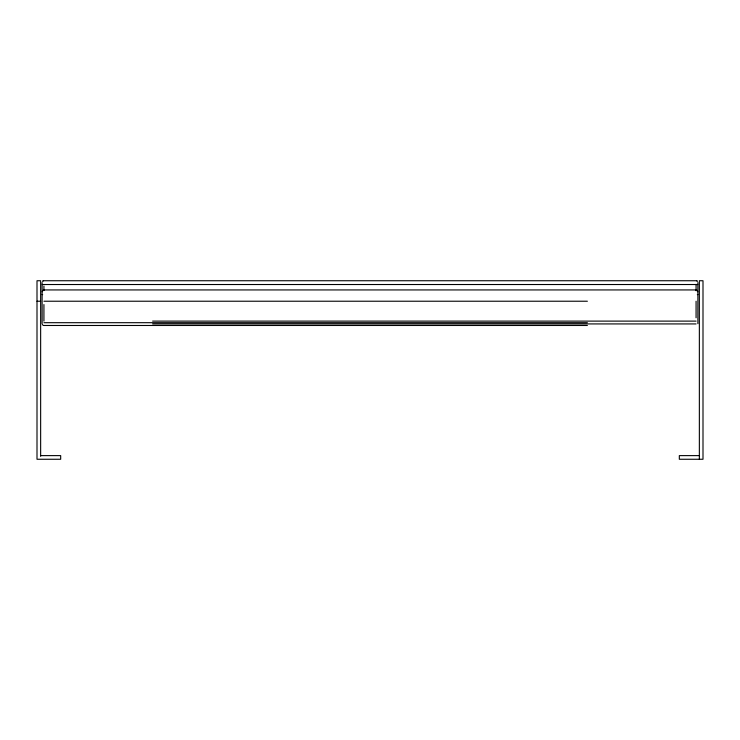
<?xml version="1.0" encoding="UTF-8"?>
<svg xmlns="http://www.w3.org/2000/svg" width="740" height="740" viewBox="0 0 740 740"><rect width="100%" height="100%" fill="white"/><g stroke="black" fill="none" stroke-linecap="round" stroke-linejoin="round"><path stroke-width="1.11" d="M42.236 291.717L43.105 290.237A1.313 1.295 -0.2 0 1 43.928 289.923M43.022 280.987L42.643 281.274L43.235 280.876M42.236 284.521L697.765 284.521M43.928 280.738L696.072 280.738M43.928 289.932L696.072 289.932M42.106 294.585L42.643 294.585M697.357 294.585L697.894 294.585M37 301.226L40.645 301.226M43.928 301.226L587.375 301.226M152.616 321.114L696.072 321.114M43.928 322.696L587.375 322.696M152.616 323.926L696.072 323.926M43.928 325.48L587.375 325.48M40.645 455.618L60.68 455.618L60.68 459.263L37 459.263L37 280.738L40.645 280.738L40.645 456.293M699.356 455.618L679.32 455.618L679.32 459.263L703 459.263L703 280.738L699.356 280.738L699.356 459.263M43.281 325.378L42.347 324.573M696.765 280.876L697.357 281.274L696.978 280.987M697.755 291.717L696.895 290.237A1.313 1.295 0.2 0 0 696.072 289.923M697.894 282.56L697.894 323.676M696.072 284.382L696.072 290.755M696.072 301.226L696.072 317.802M43.928 286.084L43.928 290.33M43.928 304.547L43.928 321.114M42.106 282.56L42.106 323.676"/></g></svg>
